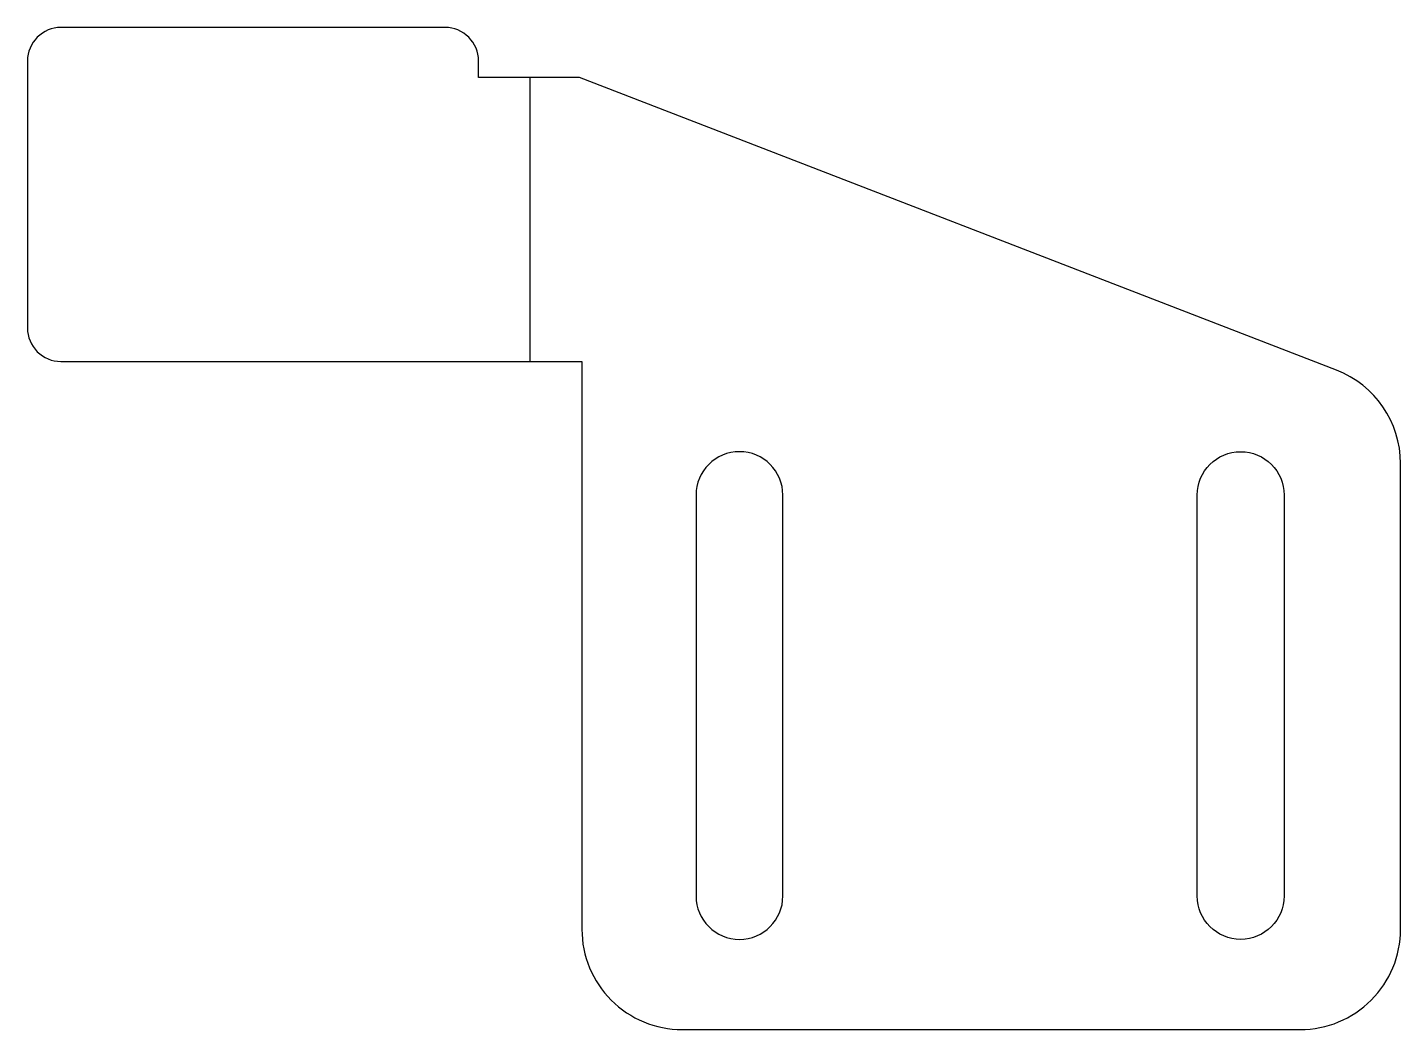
# Model space of a CAD drawing. Extents: x -27.2 to 55, y -30 to 30.
import ezdxf

# ---------------------------------------------------------------- set-up
doc = ezdxf.new("R2010")
doc.units = 0

msp = doc.modelspace()

# ---------------------------------------------------------------- linework, layer by layer
at = {"layer": '1'}
for points in [[(55, 3.887, 0.309843), (51.164, 9.483), (5.86, 27), (-0.186, 27), (-0.186, 28, 0.414214), (-2.186, 30), (-25.186, 30, 0.414214), (-27.186, 28), (-27.186, 12, 0.414214), (-25.186, 10), (6, 10), (6, -24, 0.414214), (12, -30), (49, -30, 0.414214), (55, -24)], [(18.03, 2, 1), (12.83, 2), (12.83, -22, 1), (18.03, -22)], [(48.03, 2), (48.03, -22, -1), (42.83, -22), (42.83, 2, -1)]]:
    msp.add_lwpolyline(points, format="xyb", close=True, dxfattribs=at)
at = {"layer": '2'}
msp.add_line((2.907, 10), (2.907, 27), dxfattribs=at)

doc.saveas('drawing.dxf')
